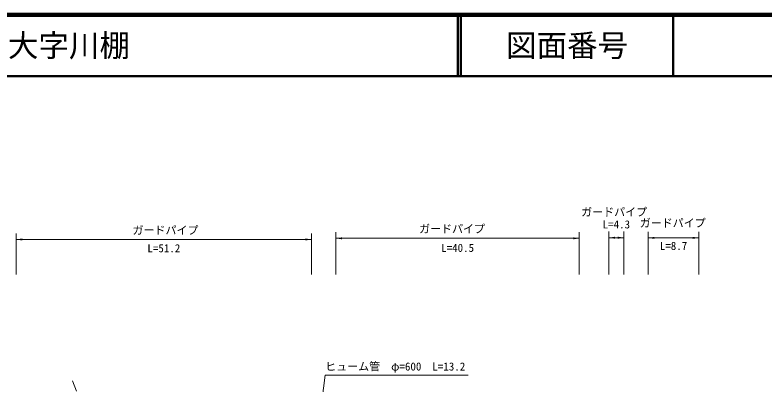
# Model space of a CAD drawing. Units: millimetres, scale not verified. Extents: x 40000 to 680000, y 20000 to 380000.
# Drawn here: x 436189 to 558882, y 319531 to 380000 of the extents above; entities that cross this region are included whole.
import ezdxf
from ezdxf.enums import TextEntityAlignment as Align

# ---------------------------------------------------------------- set-up
doc = ezdxf.new("R2010")
doc.units = ezdxf.units.MM
doc.header["$LTSCALE"] = 1000
for name, color, linetype, lineweight in [('M-BGD', 7, 'Continuous', 13), ('M-STR-HTXT', 7, 'Continuous', 13), ('M-TTL', 2, 'Continuous', 140), ('M-TTL-LINE', 7, 'Continuous', 50)]:
    doc.layers.add(name, color=color, linetype=linetype, lineweight=lineweight)
doc.layers.add('M-TTL-TXT', color=7, linetype='Continuous')
doc.styles.add('ＭＳ ゴシック', font='')
doc.styles.get('ＭＳ ゴシック').set_extended_font_data('MS Gothic')

# ---------------------------------------------------------------- blocks, each defined once
blk = doc.blocks.new('filled_arrow')
at = {"color": 0, "linetype": 'Continuous', "lineweight": -2}
blk.add_solid([(7.5, 1.25), (0, 0), (7.5, -1.25)], dxfattribs=at)

msp = doc.modelspace()

# ---------------------------------------------------------------- linework, layer by layer
at = {"layer": 'M-BGD'}
msp.add_line((446277, 318375), (445602, 320068), dxfattribs=at)
at = {"layer": 'M-STR-HTXT'}
for p, q in [((436386, 337488), (436386, 344216)), ((484763, 337488), (484763, 344216)), ((488762, 337488), (488762, 344404)), ((528625, 337488), (528625, 344404)), ((533470, 337488), (533470, 344504)), ((535932, 337488), (535932, 344504)), ((539924, 337488), (539924, 344477)), ((548198, 337488), (548198, 344477)), ((436386, 343216), (484763, 343216)), ((488762, 343404), (528625, 343404)), ((533470, 343504), (535932, 343504)), ((539924, 343477), (548198, 343477))]:
    msp.add_line(p, q, dxfattribs=at)
msp.add_lwpolyline([(483695, 295389), (487000, 321000), (510400, 321000)], dxfattribs=at)
at = {"layer": 'M-TTL'}
msp.add_line((680000, 380000), (40000, 380000), dxfattribs=at)
at = {"layer": 'M-TTL-LINE'}
for p, q in [((508747, 380000), (508747, 370000)), ((509247, 380000), (509247, 370000)), ((543997, 380000), (543997, 370000)), ((40000, 370000), (680000, 370000))]:
    msp.add_line(p, q, dxfattribs=at)

# ---------------------------------------------------------------- block references
at = {"layer": 'M-STR-HTXT', "xscale": 133, "yscale": 133}
for p in [(488762, 343404), (533470, 343504), (539924, 343477), (436386, 343216)]:
    msp.add_blockref('filled_arrow', p, dxfattribs=at)
at = {"layer": 'M-STR-HTXT', "xscale": 133, "yscale": 133, "rotation": 180}
for p in [(528625, 343404), (535932, 343504), (548198, 343477), (484763, 343216)]:
    msp.add_blockref('filled_arrow', p, dxfattribs=at)

# ---------------------------------------------------------------- texts
at = {"layer": 'M-STR-HTXT', "style": 'ＭＳ ゴシック'}
for s, p in [('ガードパイプ', (528932, 347710)), ('ガードパイプ', (538523, 345911)), ('ガードパイプ', (455437, 344725)), ('ガードパイプ', (502378, 344950)), ('ヒューム管\u3000φ=600\u3000L=13.2', (487000, 322400))]:
    msp.add_text(s, height=1320, dxfattribs=at).set_placement(p, align=Align.MIDDLE_LEFT)
for s, p in [('L=4.3', (534701, 344630)), ('L=51.2', (460575, 340724)), ('L=40.5', (508693, 340784)), ('L=8.7', (544061, 341113))]:
    msp.add_text(s, height=1320, dxfattribs=at).set_placement(p, align=Align.BOTTOM_CENTER)
at = {"layer": 'M-TTL-TXT', "style": 'ＭＳ ゴシック'}
msp.add_text('下関市豊浦町大字川棚', height=3666, dxfattribs=at).set_placement((405024, 375000), align=Align.MIDDLE_LEFT)
msp.add_text('図面番号', height=3666, dxfattribs=at).set_placement((526622, 375000), align=Align.MIDDLE_CENTER)

doc.saveas('drawing.dxf')
